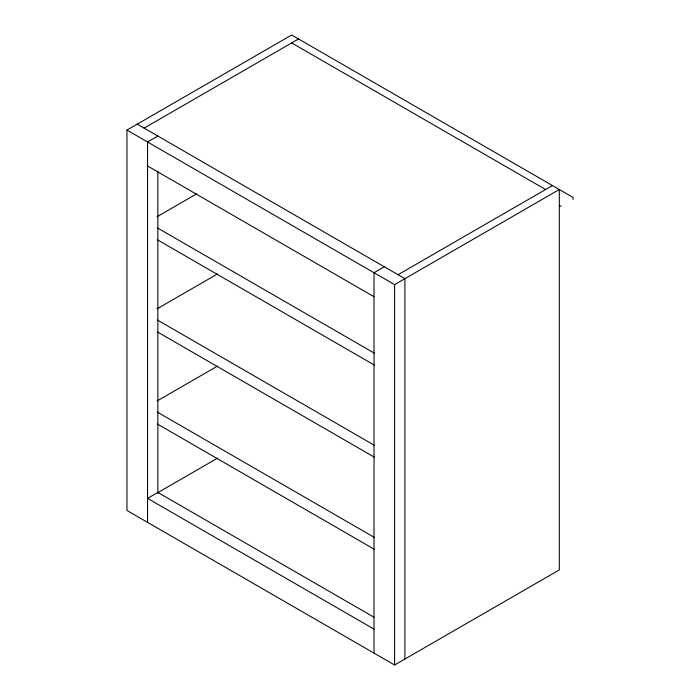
<?xml version="1.0" encoding="UTF-8"?>
<svg xmlns="http://www.w3.org/2000/svg" width="700" height="700" viewBox="0 0 700 700"><rect width="100%" height="100%" fill="white"/><g stroke="black" fill="none" stroke-linecap="round" stroke-linejoin="round"><path stroke-width="1.05" d="M126.954 130.095L394.608 284.62L559.317 189.525L559.317 569.905L394.608 665L126.954 510.475L126.954 130.095L291.664 35L573.046 197.452L573.046 199.43M144.112 128.109L298.533 38.964M157.841 136.036L147.543 141.977L147.543 522.358M157.001 216.755L196.726 193.821M157.001 308.875L217.543 273.928M384.317 266.787L374.019 272.738L374.019 653.117M157.001 401.004L217.543 366.056M398.037 274.715L552.457 185.561M157.946 492.581L217.543 458.176M291.664 42.928L545.589 189.525M559.317 205.38L561.032 206.369M137.252 124.154L404.906 278.679L404.906 659.059M147.543 165.97L374.019 296.73M157.334 227.868L374.439 353.211M157.334 239.75L374.439 365.102M157.334 319.988L374.439 445.34M157.334 331.879L374.439 457.222M157.334 412.108L374.439 537.46M157.334 423.999L374.439 549.343M373.931 617.181L157.841 492.424L147.543 498.365L374.019 629.116M394.608 284.62L394.608 665M157.841 171.01L157.841 493.465"/></g></svg>
